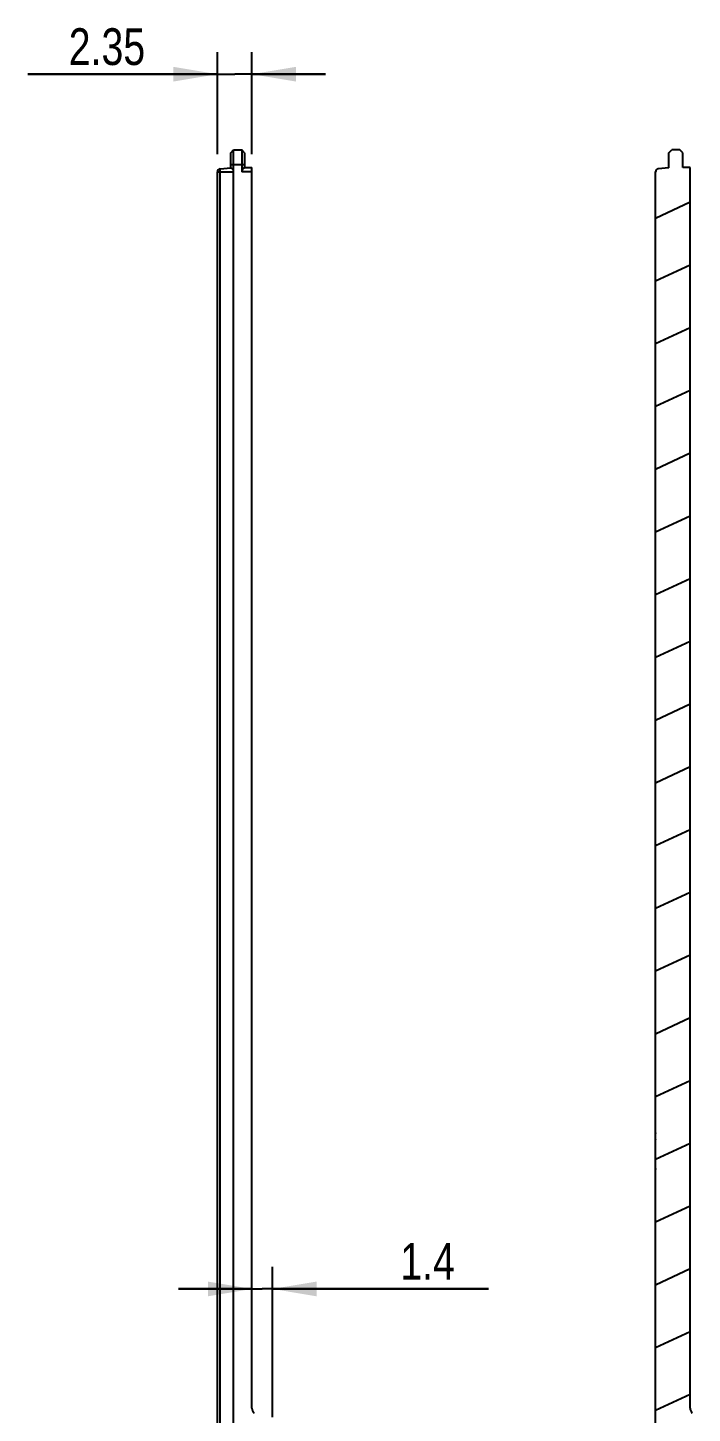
# Model space of a CAD drawing. Header units: millimetres. Extents: x 0 to 420, y 0 to 297.
# Drawn here: x 174.5 to 219.8, y 118.6 to 212.8 of the extents above; entities that cross this region are included whole.
import ezdxf

# ---------------------------------------------------------------- set-up
doc = ezdxf.new("R2010")
doc.units = ezdxf.units.MM
doc.header["$LTSCALE"] = 23.1
doc.layers.get('0').update_dxf_attribs({"linetype": 'CONTINUOUS'})
doc.layers.add('03___PRT_ALL_CURVES', color=7, linetype='CONTINUOUS')
doc.layers.add('06___PRT_ALL_SURFS', color=7, linetype='CONTINUOUS')
doc.styles.get("Standard").update_dxf_attribs({"font": 'txt', "width": 0.8})
doc.dimstyles.new('DIMSTYLE_1', dxfattribs={"dimtxt": 2.5, "dimasz": 3, "dimexe": 1.5, "dimexo": 1.2, "dimtad": 1, "dimdsep": 46, "dimtxsty": 'STANDARD', "dimblk": '_FILLED', "dimblk1": '_FILLED', "dimblk2": '_FILLED', "dimcen": 0.09, "dimazin": 2, "dimtp": 0.01, "dimtm": 0.01, "dimtfac": 1, "dimtofl": 0, "dimtmove": 0, "dimatfit": 3, "dimldrblk": '_FILLED', "dimfxl": 1, "dimtolj": 1, "dimarcsym": 0})

# ---------------------------------------------------------------- blocks, each defined once
blk = doc.blocks.new('_FILLED')
at = {"color": 0, "linetype": 'BYBLOCK'}
blk.add_solid([(0, 0), (-1, 0.167), (-1, -0.167)], dxfattribs=at)
blk = doc.blocks.new('*D11')
at = {"color": 7, "linetype": 'CONTINUOUS'}
for p, q in [((187.417, 204.216), (187.417, 211.159)), ((189.767, 204.216), (189.767, 211.159)), ((187.417, 209.659), (174.495, 209.659)), ((174.495, 209.659), (188.592, 209.659)), ((194.767, 209.659), (188.592, 209.659)), ((189.767, 209.659), (194.767, 209.659))]:
    blk.add_line(p, q, dxfattribs=at)
at = {"color": 7, "linetype": 'CONTINUOUS', "xscale": 3, "yscale": 3, "zscale": 3}
blk.add_blockref('_FILLED', (187.417, 209.659), dxfattribs=at)
at = {"color": 7, "linetype": 'CONTINUOUS', "xscale": 3, "yscale": 3, "zscale": 3, "rotation": 180}
blk.add_blockref('_FILLED', (189.767, 209.659), dxfattribs=at)
at = {"color": 7, "linetype": 'CONTINUOUS', "insert": (182.495, 212.784), "char_height": 2.5, "width": 8, "attachment_point": 3, "line_spacing_factor": 0.9}
blk.add_mtext('2.35', dxfattribs=at)
blk = doc.blocks.new('*D12')
at = {"color": 7, "linetype": 'CONTINUOUS'}
for p, q in [((191.167, 118.309), (191.167, 128.528)), ((189.767, 127.028), (184.767, 127.028)), ((184.767, 127.028), (190.467, 127.028)), ((205.865, 127.028), (190.467, 127.028)), ((191.167, 127.028), (205.865, 127.028))]:
    blk.add_line(p, q, dxfattribs=at)
at = {"color": 7, "linetype": 'CONTINUOUS', "xscale": 3, "yscale": 3, "zscale": 3}
blk.add_blockref('_FILLED', (189.767, 127.028), dxfattribs=at)
at = {"color": 7, "linetype": 'CONTINUOUS', "xscale": 3, "yscale": 3, "zscale": 3, "rotation": 180}
blk.add_blockref('_FILLED', (191.167, 127.028), dxfattribs=at)
at = {"color": 7, "linetype": 'CONTINUOUS', "insert": (199.865, 130.153), "char_height": 2.5, "width": 6, "attachment_point": 1, "line_spacing_factor": 0.9}
blk.add_mtext('1.4', dxfattribs=at)

msp = doc.modelspace()

# ---------------------------------------------------------------- linework, layer by layer
at = {"color": 7, "linetype": 'CONTINUOUS'}
for p, q in [((218.156, 204.316), (218.356, 204.516)), ((218.156, 203.295), (218.156, 204.316)), ((218.906, 204.516), (218.356, 204.516)), ((219.106, 204.316), (218.906, 204.516)), ((219.106, 203.316), (219.106, 204.316)), ((217.256, 89.412), (217.256, 203.02)), ((218.156, 203.295), (217.435, 203.219)), ((219.606, 203.316), (219.106, 203.316)), ((219.606, 118.923), (219.606, 203.316)), ((219.606, 200.946), (217.256, 199.85)), ((219.606, 196.678), (217.256, 195.582)), ((219.606, 192.41), (217.256, 191.314)), ((219.606, 188.142), (217.256, 187.046)), ((219.606, 183.874), (217.256, 182.778)), ((219.606, 179.606), (217.256, 178.51)), ((219.606, 175.338), (217.256, 174.242)), ((219.606, 171.07), (217.256, 169.974)), ((219.606, 166.801), (217.256, 165.706)), ((219.606, 162.533), (217.256, 161.438)), ((219.606, 158.265), (217.256, 157.169)), ((219.606, 153.997), (217.256, 152.901)), ((219.606, 149.729), (217.256, 148.633)), ((219.606, 145.461), (217.256, 144.365)), ((219.606, 141.193), (217.256, 140.097)), ((219.606, 136.925), (217.256, 135.829)), ((219.606, 132.657), (217.256, 131.561)), ((219.606, 128.389), (217.256, 127.293)), ((219.606, 124.121), (217.256, 123.025)), ((219.606, 119.852), (217.256, 118.757))]:
    msp.add_line(p, q, dxfattribs=at)
for centre, radius, start, end in [((217.456, 203.02), 0.2, 96, 180), ((220.106, 118.923), 0.5, 180, 225)]:
    msp.add_arc(centre, radius, start, end, dxfattribs=at)
at = {"layer": '03___PRT_ALL_CURVES', "color": 7, "linetype": 'CONTINUOUS'}
for p, q in [((187.417, 90.216), (187.417, 203.016)), ((217.256, 137.739), (217.256, 137.744)), ((217.256, 137.654), (217.256, 137.611)), ((217.256, 137.186), (217.256, 137.181)), ((217.256, 137.093), (217.256, 137.1)), ((217.256, 135.228), (217.256, 135.164)), ((217.256, 135.079), (217.256, 135.098))]:
    msp.add_line(p, q, dxfattribs=at)
at = {"layer": '06___PRT_ALL_SURFS', "color": 7, "linetype": 'CONTINUOUS'}
for p, q in [((188.317, 204.316), (188.517, 204.516)), ((188.317, 203.276), (188.317, 204.316)), ((188.517, 89.116), (188.517, 204.516)), ((188.517, 204.516), (189.067, 204.516)), ((189.067, 204.516), (189.067, 203.016)), ((189.267, 204.316), (189.067, 204.516)), ((189.267, 204.316), (189.267, 203.299)), ((187.417, 89.412), (187.417, 203.02)), ((187.417, 203.016), (188.517, 203.016)), ((187.596, 203.219), (188.317, 203.295)), ((187.596, 89.213), (187.596, 203.219)), ((188.317, 203.516), (189.267, 203.516)), ((189.767, 203.016), (189.067, 203.016)), ((189.267, 203.316), (189.767, 203.316)), ((189.767, 118.923), (189.767, 203.316))]:
    msp.add_line(p, q, dxfattribs=at)
for centre, radius, start, end in [((187.617, 203.02), 0.2, 96, 180), ((190.267, 118.923), 0.5, 180, 225)]:
    msp.add_arc(centre, radius, start, end, dxfattribs=at)
for centre, major_axis, ratio, start_param, end_param in [((188.245, 203.016), (0.271, 0), 0.994461, 0, 1.304392), ((189.367, 203.016), (0, 0.3), 1, 0.650324, 1.570796), ((189.367, 203.016), (0.3, 0), 1, 1.910633, 2.221121)]:
    msp.add_ellipse(centre, major_axis=major_axis, ratio=ratio, start_param=start_param, end_param=end_param, dxfattribs=at)

# ---------------------------------------------------------------- dimensions: what is measured, and where the dimension line sits
at = {"color": 7, "linetype": 'CONTINUOUS'}
dim = msp.add_linear_dim(base=(189.767, 209.659), p1=(187.417, 203.016), p2=(189.767, 203.016), dimstyle='DIMSTYLE_1', dxfattribs=at)
dim.commit()
dim.dimension.update_dxf_attribs({"geometry": '*D11', "text_midpoint": (178.557, 209.659), "dimtype": 160})
dim = msp.add_linear_dim(base=(189.767, 127.028), p1=(191.167, 117.109), p2=(189.767, 118.923), angle=180, dimstyle='DIMSTYLE_1', dxfattribs=at)
dim.commit()
dim.dimension.update_dxf_attribs({"geometry": '*D12', "text_midpoint": (203.178, 127.028), "dimtype": 160})

doc.saveas('drawing.dxf')
